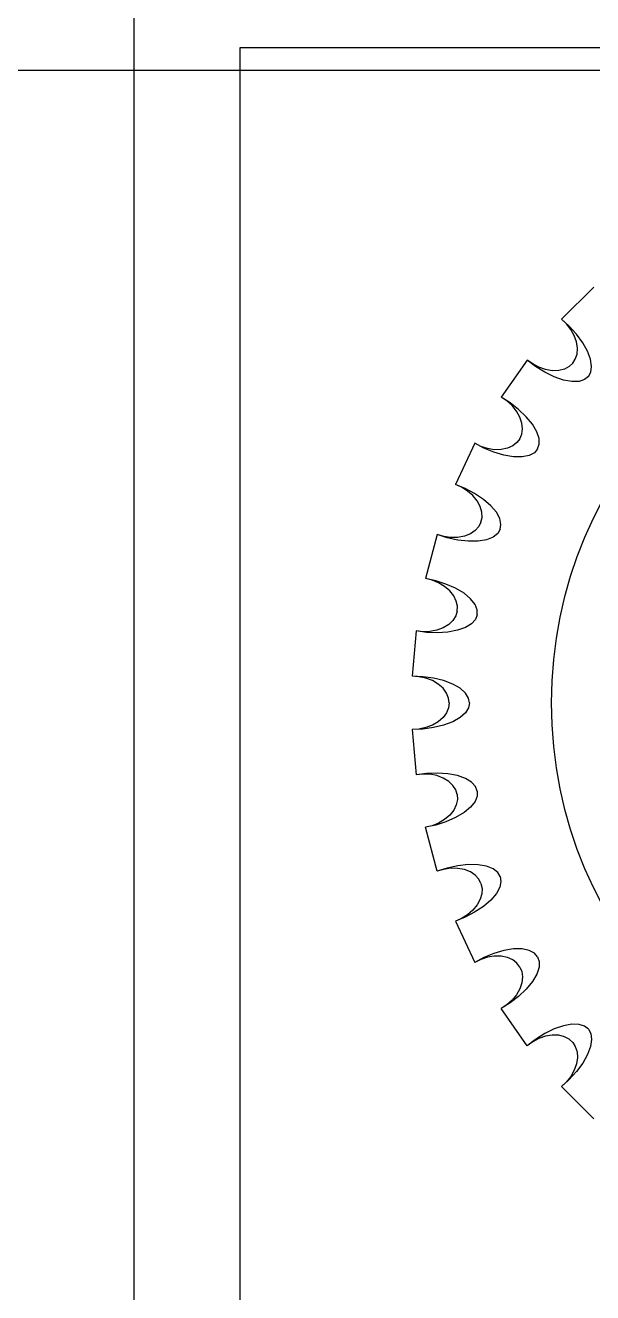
# Model space of a CAD drawing. Extents: x -615 to 711, y 0 to 128.
# Drawn here: x -1.33 to 5.6, y 101.3 to 116.77 of the extents above; entities that cross this region are included whole.
import ezdxf

# ---------------------------------------------------------------- set-up
doc = ezdxf.new("R2010")
doc.units = 0
for name, color, linetype in [('CONSTRUCTION', 7, 'CONTINUOUS'), ('DXF_EG_PANEL_1_0_MODEL_DX0', 7, 'CONTINUOUS'), ('LAYER1', 7, 'CONTINUOUS')]:
    doc.layers.add(name, color=color, linetype=linetype)

msp = doc.modelspace()

# ---------------------------------------------------------------- linework, layer by layer
at = {"layer": 'CONSTRUCTION', "color": 6}
msp.add_line((-614.803, 116.224), (710.947, 116.224), dxfattribs=at)
at = {"layer": 'DXF_EG_PANEL_1_0_MODEL_DX0', "color": 178}
msp.add_line((0, 128.5), (0, 0), dxfattribs=at)
at = {"layer": 'LAYER1', "color": 7}
for p, q in [((1.3, 116.5), (59.3, 116.5)), ((1.3, 12), (1.3, 116.5))]:
    msp.add_line(p, q, dxfattribs=at)
at = {"layer": 'LAYER1', "color": 178}
for p, q in [((5.616, 113.577), (5.223, 113.184)), ((5.616, 113.577), (5.223, 113.184)), ((4.805, 112.686), (4.487, 112.231)), ((4.805, 112.686), (4.487, 112.231)), ((4.162, 111.669), (3.927, 111.165)), ((4.162, 111.669), (3.927, 111.165)), ((3.705, 110.555), (3.561, 110.018)), ((3.705, 110.555), (3.561, 110.018)), ((3.448, 109.378), (3.4, 108.825)), ((3.448, 109.378), (3.4, 108.825)), ((3.4, 108.175), (3.448, 107.622)), ((3.4, 108.175), (3.448, 107.622)), ((3.705, 106.445), (3.561, 106.982)), ((3.705, 106.445), (3.561, 106.982)), ((3.927, 105.835), (4.162, 105.331)), ((3.927, 105.835), (4.162, 105.331)), ((4.805, 104.314), (4.487, 104.769)), ((4.805, 104.314), (4.487, 104.769)), ((5.616, 103.423), (5.223, 103.816)), ((5.616, 103.423), (5.223, 103.816))]:
    msp.add_line(p, q, dxfattribs=at)
for points in [[(5.551, 112.485, 0), (5.58, 112.538, 0), (5.59, 112.608, 0), (5.577, 112.695, 0), (5.541, 112.793, 0), (5.482, 112.897, 0), (5.406, 113.001, 0), (5.317, 113.098, 0), (5.223, 113.184, 0)], [(5.359, 112.646, 0), (5.391, 112.696, 0), (5.412, 112.758, 0), (5.417, 112.829, 0), (5.406, 112.907, 0), (5.378, 112.985, 0), (5.335, 113.06, 0), (5.282, 113.127, 0), (5.223, 113.184, 0)], [(5.551, 112.485, 0), (5.58, 112.538, 0), (5.59, 112.608, 0), (5.577, 112.695, 0), (5.541, 112.793, 0), (5.482, 112.897, 0), (5.406, 113.001, 0), (5.317, 113.098, 0), (5.223, 113.184, 0)], [(5.359, 112.646, 0), (5.391, 112.696, 0), (5.412, 112.758, 0), (5.417, 112.829, 0), (5.406, 112.907, 0), (5.378, 112.985, 0), (5.335, 113.06, 0), (5.282, 113.127, 0), (5.223, 113.184, 0)], [(5.551, 112.485, 0), (5.504, 112.448, 0), (5.436, 112.425, 0), (5.349, 112.422, 0), (5.246, 112.441, 0), (5.133, 112.481, 0), (5.017, 112.538, 0), (4.906, 112.609, 0), (4.805, 112.686, 0)], [(5.359, 112.646, 0), (5.315, 112.606, 0), (5.258, 112.575, 0), (5.189, 112.557, 0), (5.11, 112.555, 0), (5.028, 112.569, 0), (4.947, 112.597, 0), (4.872, 112.638, 0), (4.805, 112.686, 0)], [(5.551, 112.485, 0), (5.504, 112.448, 0), (5.436, 112.425, 0), (5.349, 112.422, 0), (5.246, 112.441, 0), (5.133, 112.481, 0), (5.017, 112.538, 0), (4.906, 112.609, 0), (4.805, 112.686, 0)], [(5.359, 112.646, 0), (5.315, 112.606, 0), (5.258, 112.575, 0), (5.189, 112.557, 0), (5.11, 112.555, 0), (5.028, 112.569, 0), (4.947, 112.597, 0), (4.872, 112.638, 0), (4.805, 112.686, 0)], [(4.931, 111.6, 0), (4.95, 111.657, 0), (4.948, 111.728, 0), (4.921, 111.811, 0), (4.868, 111.902, 0), (4.792, 111.994, 0), (4.699, 112.083, 0), (4.594, 112.163, 0), (4.487, 112.231, 0)], [(4.714, 111.725, 0), (4.737, 111.78, 0), (4.747, 111.844, 0), (4.739, 111.916, 0), (4.715, 111.99, 0), (4.674, 112.062, 0), (4.619, 112.129, 0), (4.555, 112.186, 0), (4.487, 112.231, 0)], [(4.931, 111.6, 0), (4.95, 111.657, 0), (4.948, 111.728, 0), (4.921, 111.811, 0), (4.868, 111.902, 0), (4.792, 111.994, 0), (4.699, 112.083, 0), (4.594, 112.163, 0), (4.487, 112.231, 0)], [(4.714, 111.725, 0), (4.737, 111.78, 0), (4.747, 111.844, 0), (4.739, 111.916, 0), (4.715, 111.99, 0), (4.674, 112.062, 0), (4.619, 112.129, 0), (4.555, 112.186, 0), (4.487, 112.231, 0)], [(4.714, 111.725, 0), (4.678, 111.678, 0), (4.627, 111.637, 0), (4.562, 111.608, 0), (4.485, 111.592, 0), (4.402, 111.591, 0), (4.317, 111.606, 0), (4.236, 111.632, 0), (4.162, 111.669, 0)], [(4.714, 111.725, 0), (4.678, 111.678, 0), (4.627, 111.637, 0), (4.562, 111.608, 0), (4.485, 111.592, 0), (4.402, 111.591, 0), (4.317, 111.606, 0), (4.236, 111.632, 0), (4.162, 111.669, 0)], [(4.931, 111.6, 0), (4.891, 111.555, 0), (4.828, 111.521, 0), (4.743, 111.503, 0), (4.638, 111.504, 0), (4.52, 111.523, 0), (4.396, 111.56, 0), (4.275, 111.61, 0), (4.162, 111.669, 0)], [(4.931, 111.6, 0), (4.891, 111.555, 0), (4.828, 111.521, 0), (4.743, 111.503, 0), (4.638, 111.504, 0), (4.52, 111.523, 0), (4.396, 111.56, 0), (4.275, 111.61, 0), (4.162, 111.669, 0)], [(4.474, 110.621, 0), (4.483, 110.68, 0), (4.469, 110.75, 0), (4.427, 110.827, 0), (4.36, 110.907, 0), (4.269, 110.985, 0), (4.161, 111.056, 0), (4.045, 111.117, 0), (3.927, 111.165, 0)], [(4.239, 110.706, 0), (4.252, 110.764, 0), (4.25, 110.829, 0), (4.231, 110.898, 0), (4.194, 110.967, 0), (4.14, 111.031, 0), (4.075, 111.087, 0), (4.002, 111.132, 0), (3.927, 111.165, 0)], [(4.474, 110.621, 0), (4.483, 110.68, 0), (4.469, 110.75, 0), (4.427, 110.827, 0), (4.36, 110.907, 0), (4.269, 110.985, 0), (4.161, 111.056, 0), (4.045, 111.117, 0), (3.927, 111.165, 0)], [(4.239, 110.706, 0), (4.252, 110.764, 0), (4.25, 110.829, 0), (4.231, 110.898, 0), (4.194, 110.967, 0), (4.14, 111.031, 0), (4.075, 111.087, 0), (4.002, 111.132, 0), (3.927, 111.165, 0)], [(4.239, 110.706, 0), (4.212, 110.653, 0), (4.168, 110.604, 0), (4.109, 110.564, 0), (4.036, 110.535, 0), (3.954, 110.52, 0), (3.868, 110.519, 0), (3.784, 110.532, 0), (3.705, 110.555, 0)], [(4.239, 110.706, 0), (4.212, 110.653, 0), (4.168, 110.604, 0), (4.109, 110.564, 0), (4.036, 110.535, 0), (3.954, 110.52, 0), (3.868, 110.519, 0), (3.784, 110.532, 0), (3.705, 110.555, 0)], [(4.474, 110.621, 0), (4.443, 110.569, 0), (4.387, 110.525, 0), (4.306, 110.492, 0), (4.203, 110.475, 0), (4.083, 110.473, 0), (3.955, 110.488, 0), (3.826, 110.516, 0), (3.705, 110.555, 0)], [(4.474, 110.621, 0), (4.443, 110.569, 0), (4.387, 110.525, 0), (4.306, 110.492, 0), (4.203, 110.475, 0), (4.083, 110.473, 0), (3.955, 110.488, 0), (3.826, 110.516, 0), (3.705, 110.555, 0)], [(4.194, 109.577, 0), (4.193, 109.637, 0), (4.167, 109.703, 0), (4.113, 109.772, 0), (4.032, 109.839, 0), (3.929, 109.9, 0), (3.811, 109.951, 0), (3.686, 109.991, 0), (3.561, 110.018, 0)], [(3.948, 109.62, 0), (3.951, 109.68, 0), (3.938, 109.743, 0), (3.907, 109.808, 0), (3.858, 109.869, 0), (3.794, 109.923, 0), (3.72, 109.967, 0), (3.641, 109.999, 0), (3.561, 110.018, 0)], [(4.194, 109.577, 0), (4.193, 109.637, 0), (4.167, 109.703, 0), (4.113, 109.772, 0), (4.032, 109.839, 0), (3.929, 109.9, 0), (3.811, 109.951, 0), (3.686, 109.991, 0), (3.561, 110.018, 0)], [(3.948, 109.62, 0), (3.951, 109.68, 0), (3.938, 109.743, 0), (3.907, 109.808, 0), (3.858, 109.869, 0), (3.794, 109.923, 0), (3.72, 109.967, 0), (3.641, 109.999, 0), (3.561, 110.018, 0)], [(3.948, 109.62, 0), (3.93, 109.563, 0), (3.896, 109.508, 0), (3.845, 109.458, 0), (3.778, 109.417, 0), (3.7, 109.388, 0), (3.615, 109.372, 0), (3.53, 109.369, 0), (3.448, 109.378, 0)], [(3.948, 109.62, 0), (3.93, 109.563, 0), (3.896, 109.508, 0), (3.845, 109.458, 0), (3.778, 109.417, 0), (3.7, 109.388, 0), (3.615, 109.372, 0), (3.53, 109.369, 0), (3.448, 109.378, 0)], [(4.194, 109.577, 0), (4.172, 109.52, 0), (4.125, 109.467, 0), (4.051, 109.421, 0), (3.952, 109.386, 0), (3.835, 109.364, 0), (3.706, 109.356, 0), (3.575, 109.361, 0), (3.448, 109.378, 0)], [(4.194, 109.577, 0), (4.172, 109.52, 0), (4.125, 109.467, 0), (4.051, 109.421, 0), (3.952, 109.386, 0), (3.835, 109.364, 0), (3.706, 109.356, 0), (3.575, 109.361, 0), (3.448, 109.378, 0)], [(4.1, 108.5, 0), (4.088, 108.559, 0), (4.051, 108.62, 0), (3.986, 108.678, 0), (3.895, 108.73, 0), (3.783, 108.772, 0), (3.658, 108.802, 0), (3.527, 108.82, 0), (3.4, 108.825, 0)], [(3.85, 108.5, 0), (3.842, 108.559, 0), (3.818, 108.62, 0), (3.777, 108.678, 0), (3.718, 108.73, 0), (3.646, 108.772, 0), (3.566, 108.802, 0), (3.482, 108.82, 0), (3.4, 108.825, 0)], [(4.1, 108.5, 0), (4.088, 108.559, 0), (4.051, 108.62, 0), (3.986, 108.678, 0), (3.895, 108.73, 0), (3.783, 108.772, 0), (3.658, 108.802, 0), (3.527, 108.82, 0), (3.4, 108.825, 0)], [(3.85, 108.5, 0), (3.842, 108.559, 0), (3.818, 108.62, 0), (3.777, 108.678, 0), (3.718, 108.73, 0), (3.646, 108.772, 0), (3.566, 108.802, 0), (3.482, 108.82, 0), (3.4, 108.825, 0)], [(4.1, 108.5, 0), (4.088, 108.441, 0), (4.051, 108.38, 0), (3.986, 108.322, 0), (3.895, 108.27, 0), (3.783, 108.228, 0), (3.658, 108.198, 0), (3.527, 108.18, 0), (3.4, 108.175, 0)], [(3.85, 108.5, 0), (3.842, 108.441, 0), (3.818, 108.38, 0), (3.777, 108.322, 0), (3.718, 108.27, 0), (3.646, 108.228, 0), (3.566, 108.198, 0), (3.482, 108.18, 0), (3.4, 108.175, 0)], [(4.1, 108.5, 0), (4.088, 108.441, 0), (4.051, 108.38, 0), (3.986, 108.322, 0), (3.895, 108.27, 0), (3.783, 108.228, 0), (3.658, 108.198, 0), (3.527, 108.18, 0), (3.4, 108.175, 0)], [(3.85, 108.5, 0), (3.842, 108.441, 0), (3.818, 108.38, 0), (3.777, 108.322, 0), (3.718, 108.27, 0), (3.646, 108.228, 0), (3.566, 108.198, 0), (3.482, 108.18, 0), (3.4, 108.175, 0)], [(4.194, 107.423, 0), (4.172, 107.48, 0), (4.125, 107.533, 0), (4.051, 107.579, 0), (3.952, 107.614, 0), (3.835, 107.636, 0), (3.706, 107.644, 0), (3.575, 107.639, 0), (3.448, 107.622, 0)], [(4.194, 107.423, 0), (4.172, 107.48, 0), (4.125, 107.533, 0), (4.051, 107.579, 0), (3.952, 107.614, 0), (3.835, 107.636, 0), (3.706, 107.644, 0), (3.575, 107.639, 0), (3.448, 107.622, 0)], [(3.948, 107.38, 0), (3.93, 107.437, 0), (3.896, 107.492, 0), (3.845, 107.542, 0), (3.778, 107.583, 0), (3.7, 107.612, 0), (3.615, 107.628, 0), (3.53, 107.631, 0), (3.448, 107.622, 0)], [(3.948, 107.38, 0), (3.93, 107.437, 0), (3.896, 107.492, 0), (3.845, 107.542, 0), (3.778, 107.583, 0), (3.7, 107.612, 0), (3.615, 107.628, 0), (3.53, 107.631, 0), (3.448, 107.622, 0)], [(4.194, 107.423, 0), (4.193, 107.363, 0), (4.167, 107.297, 0), (4.113, 107.228, 0), (4.032, 107.161, 0), (3.929, 107.1, 0), (3.811, 107.049, 0), (3.686, 107.009, 0), (3.561, 106.982, 0)], [(4.194, 107.423, 0), (4.193, 107.363, 0), (4.167, 107.297, 0), (4.113, 107.228, 0), (4.032, 107.161, 0), (3.929, 107.1, 0), (3.811, 107.049, 0), (3.686, 107.009, 0), (3.561, 106.982, 0)], [(3.948, 107.38, 0), (3.951, 107.32, 0), (3.938, 107.257, 0), (3.907, 107.192, 0), (3.858, 107.131, 0), (3.794, 107.077, 0), (3.72, 107.033, 0), (3.641, 107.001, 0), (3.561, 106.982, 0)], [(3.948, 107.38, 0), (3.951, 107.32, 0), (3.938, 107.257, 0), (3.907, 107.192, 0), (3.858, 107.131, 0), (3.794, 107.077, 0), (3.72, 107.033, 0), (3.641, 107.001, 0), (3.561, 106.982, 0)], [(4.474, 106.379, 0), (4.443, 106.431, 0), (4.387, 106.475, 0), (4.306, 106.508, 0), (4.203, 106.525, 0), (4.083, 106.527, 0), (3.955, 106.512, 0), (3.826, 106.484, 0), (3.705, 106.445, 0)], [(4.474, 106.379, 0), (4.443, 106.431, 0), (4.387, 106.475, 0), (4.306, 106.508, 0), (4.203, 106.525, 0), (4.083, 106.527, 0), (3.955, 106.512, 0), (3.826, 106.484, 0), (3.705, 106.445, 0)], [(4.239, 106.294, 0), (4.212, 106.347, 0), (4.168, 106.396, 0), (4.109, 106.436, 0), (4.036, 106.465, 0), (3.954, 106.48, 0), (3.868, 106.481, 0), (3.784, 106.468, 0), (3.705, 106.445, 0)], [(4.239, 106.294, 0), (4.212, 106.347, 0), (4.168, 106.396, 0), (4.109, 106.436, 0), (4.036, 106.465, 0), (3.954, 106.48, 0), (3.868, 106.481, 0), (3.784, 106.468, 0), (3.705, 106.445, 0)], [(4.474, 106.379, 0), (4.483, 106.32, 0), (4.469, 106.25, 0), (4.427, 106.173, 0), (4.36, 106.093, 0), (4.269, 106.015, 0), (4.161, 105.944, 0), (4.045, 105.883, 0), (3.927, 105.835, 0)], [(4.474, 106.379, 0), (4.483, 106.32, 0), (4.469, 106.25, 0), (4.427, 106.173, 0), (4.36, 106.093, 0), (4.269, 106.015, 0), (4.161, 105.944, 0), (4.045, 105.883, 0), (3.927, 105.835, 0)], [(4.239, 106.294, 0), (4.252, 106.236, 0), (4.25, 106.171, 0), (4.231, 106.102, 0), (4.194, 106.033, 0), (4.14, 105.969, 0), (4.075, 105.913, 0), (4.002, 105.868, 0), (3.927, 105.835, 0)], [(4.239, 106.294, 0), (4.252, 106.236, 0), (4.25, 106.171, 0), (4.231, 106.102, 0), (4.194, 106.033, 0), (4.14, 105.969, 0), (4.075, 105.913, 0), (4.002, 105.868, 0), (3.927, 105.835, 0)], [(4.931, 105.4, 0), (4.891, 105.445, 0), (4.828, 105.479, 0), (4.743, 105.497, 0), (4.638, 105.496, 0), (4.52, 105.477, 0), (4.396, 105.44, 0), (4.275, 105.39, 0), (4.162, 105.331, 0)], [(4.931, 105.4, 0), (4.891, 105.445, 0), (4.828, 105.479, 0), (4.743, 105.497, 0), (4.638, 105.496, 0), (4.52, 105.477, 0), (4.396, 105.44, 0), (4.275, 105.39, 0), (4.162, 105.331, 0)], [(4.714, 105.275, 0), (4.678, 105.322, 0), (4.627, 105.363, 0), (4.562, 105.392, 0), (4.485, 105.408, 0), (4.402, 105.409, 0), (4.317, 105.394, 0), (4.236, 105.368, 0), (4.162, 105.331, 0)], [(4.714, 105.275, 0), (4.678, 105.322, 0), (4.627, 105.363, 0), (4.562, 105.392, 0), (4.485, 105.408, 0), (4.402, 105.409, 0), (4.317, 105.394, 0), (4.236, 105.368, 0), (4.162, 105.331, 0)], [(4.931, 105.4, 0), (4.95, 105.343, 0), (4.948, 105.272, 0), (4.921, 105.189, 0), (4.868, 105.098, 0), (4.792, 105.006, 0), (4.699, 104.917, 0), (4.594, 104.837, 0), (4.487, 104.769, 0)], [(4.931, 105.4, 0), (4.95, 105.343, 0), (4.948, 105.272, 0), (4.921, 105.189, 0), (4.868, 105.098, 0), (4.792, 105.006, 0), (4.699, 104.917, 0), (4.594, 104.837, 0), (4.487, 104.769, 0)], [(4.714, 105.275, 0), (4.737, 105.22, 0), (4.747, 105.156, 0), (4.739, 105.084, 0), (4.715, 105.01, 0), (4.674, 104.938, 0), (4.619, 104.871, 0), (4.555, 104.814, 0), (4.487, 104.769, 0)], [(4.714, 105.275, 0), (4.737, 105.22, 0), (4.747, 105.156, 0), (4.739, 105.084, 0), (4.715, 105.01, 0), (4.674, 104.938, 0), (4.619, 104.871, 0), (4.555, 104.814, 0), (4.487, 104.769, 0)], [(5.551, 104.515, 0), (5.504, 104.552, 0), (5.436, 104.575, 0), (5.349, 104.578, 0), (5.246, 104.559, 0), (5.133, 104.519, 0), (5.017, 104.462, 0), (4.906, 104.391, 0), (4.805, 104.314, 0)], [(5.551, 104.515, 0), (5.504, 104.552, 0), (5.436, 104.575, 0), (5.349, 104.578, 0), (5.246, 104.559, 0), (5.133, 104.519, 0), (5.017, 104.462, 0), (4.906, 104.391, 0), (4.805, 104.314, 0)], [(5.359, 104.354, 0), (5.315, 104.394, 0), (5.258, 104.425, 0), (5.189, 104.443, 0), (5.11, 104.445, 0), (5.028, 104.431, 0), (4.947, 104.403, 0), (4.872, 104.362, 0), (4.805, 104.314, 0)], [(5.359, 104.354, 0), (5.315, 104.394, 0), (5.258, 104.425, 0), (5.189, 104.443, 0), (5.11, 104.445, 0), (5.028, 104.431, 0), (4.947, 104.403, 0), (4.872, 104.362, 0), (4.805, 104.314, 0)], [(5.551, 104.515, 0), (5.58, 104.462, 0), (5.59, 104.392, 0), (5.577, 104.305, 0), (5.541, 104.207, 0), (5.482, 104.103, 0), (5.406, 103.999, 0), (5.317, 103.902, 0), (5.223, 103.816, 0)], [(5.551, 104.515, 0), (5.58, 104.462, 0), (5.59, 104.392, 0), (5.577, 104.305, 0), (5.541, 104.207, 0), (5.482, 104.103, 0), (5.406, 103.999, 0), (5.317, 103.902, 0), (5.223, 103.816, 0)], [(5.359, 104.354, 0), (5.391, 104.304, 0), (5.412, 104.242, 0), (5.417, 104.171, 0), (5.406, 104.093, 0), (5.378, 104.015, 0), (5.335, 103.94, 0), (5.282, 103.873, 0), (5.223, 103.816, 0)], [(5.359, 104.354, 0), (5.391, 104.304, 0), (5.412, 104.242, 0), (5.417, 104.171, 0), (5.406, 104.093, 0), (5.378, 104.015, 0), (5.335, 103.94, 0), (5.282, 103.873, 0), (5.223, 103.816, 0)]]:
    msp.add_polyline3d(points, dxfattribs=at)
msp.add_circle((10.3, 108.5), 5.2, dxfattribs=at)

doc.saveas('drawing.dxf')
